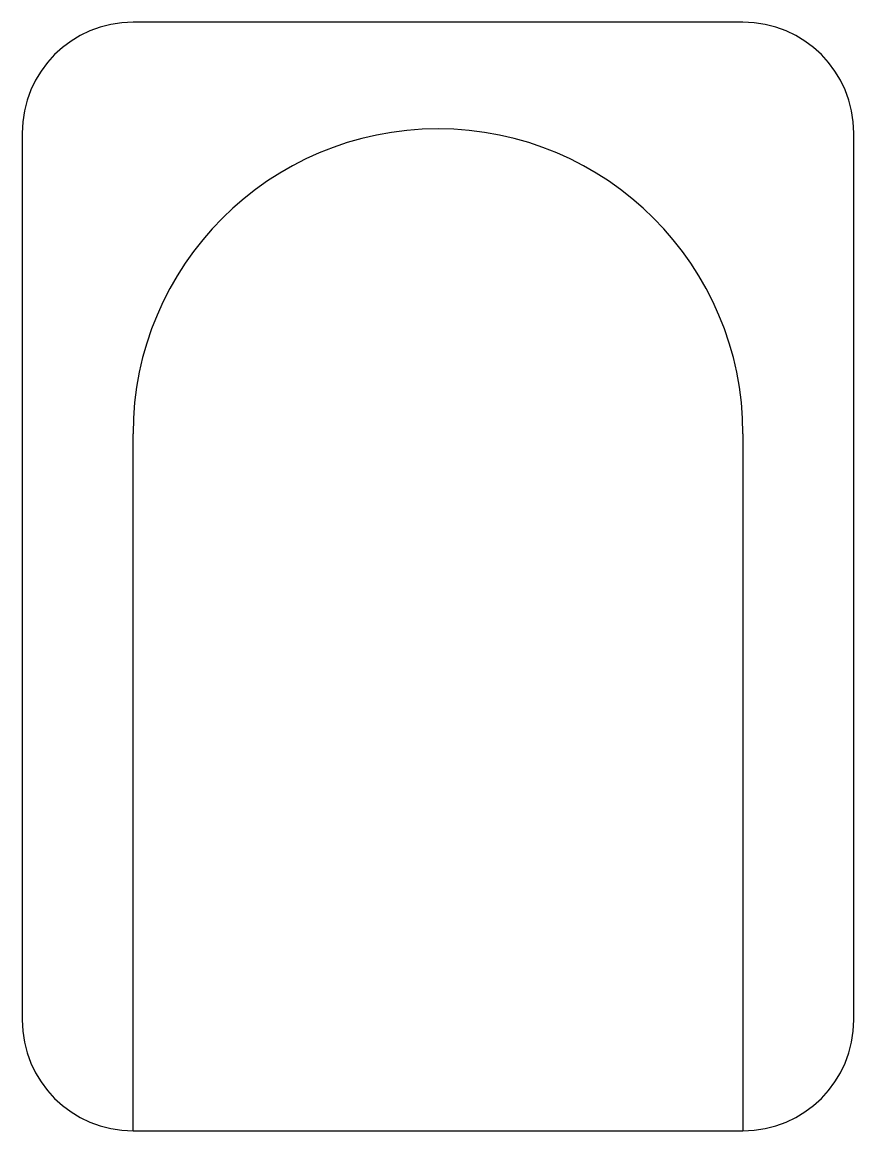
# Model space of a CAD drawing. Extents: x -0.75 to 0.75, y -1 to 1.
import ezdxf

# ---------------------------------------------------------------- set-up
doc = ezdxf.new("R2010")
doc.units = 0
doc.layers.get('0').update_dxf_attribs({"linetype": 'CONTINUOUS'})

msp = doc.modelspace()

# ---------------------------------------------------------------- linework, layer by layer
at = {"color": 0}
for p, q in [((0.55, 1), (-0.55, 1)), ((-0.75, 0.8), (-0.75, -0.8)), ((0.75, -0.8), (0.75, 0.8)), ((-0.55, -1), (-0.55, 0.2575)), ((0.55, 0.2575), (0.55, -1)), ((-0.55, -1), (0.55, -1))]:
    msp.add_line(p, q, dxfattribs=at)
for centre, radius, start, end in [((-0.55, 0.8), 0.2, 90, 180), ((0.55, 0.8), 0.2, 0, 90), ((0, 0.2575), 0.55, 0, 180), ((-0.55, -0.8), 0.2, 180, 270), ((0.55, -0.8), 0.2, 270, 0)]:
    msp.add_arc(centre, radius, start, end, dxfattribs=at)

doc.saveas('drawing.dxf')
